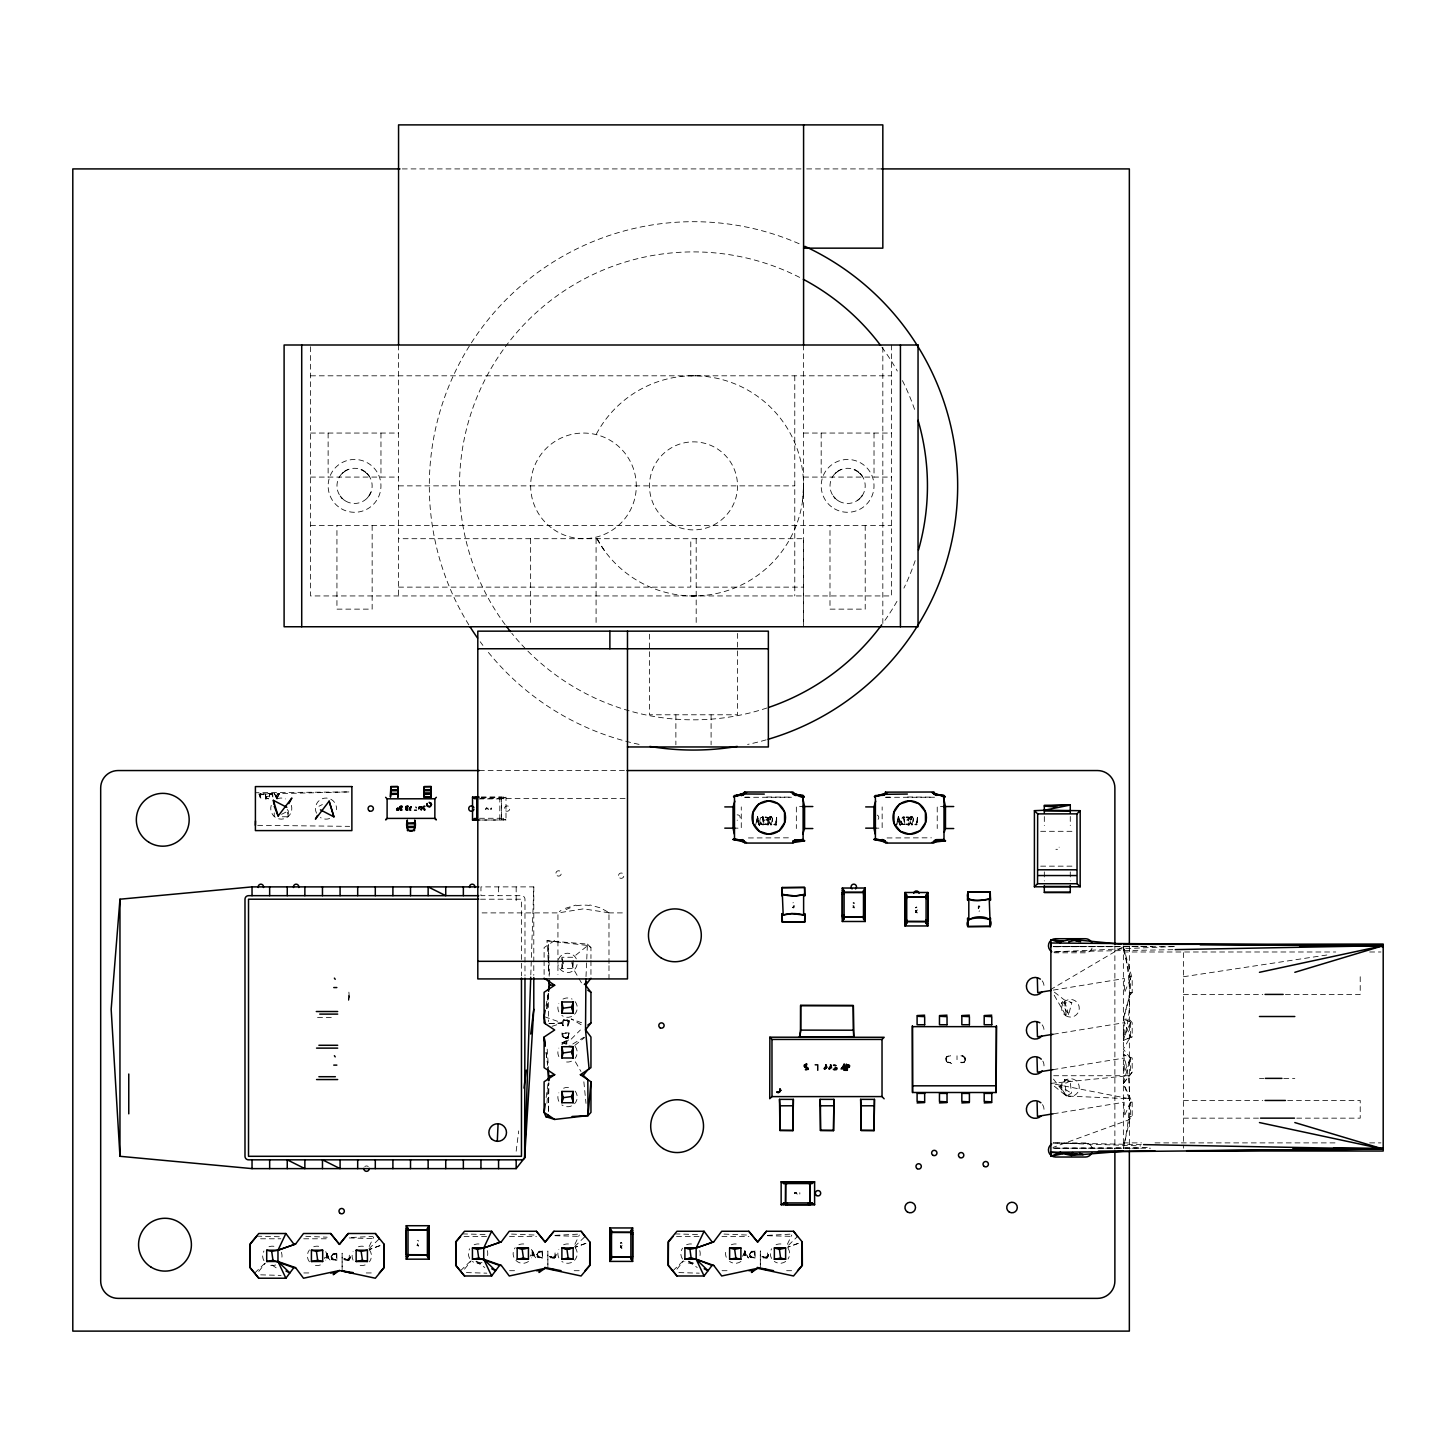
<?xml version="1.0" encoding="UTF-8"?>
<svg xmlns="http://www.w3.org/2000/svg" width="1456" height="1456" viewBox="0 0 1456 1456"><rect width="100%" height="100%" fill="white"/><g stroke="black" fill="none" stroke-linecap="round" stroke-linejoin="round"><path stroke-width="0.75" stroke-dasharray="5 3.75" d="M803.548 624.497L803.585 538.702L398.562 538.702M768.095 823.495C767.949 806.351 768.113 829.392 768.113 824.933C765.383 825.097 763.727 823.313 767.749 824.351M774.01 824.678L775.52 824.769L776.649 817.307L776.703 824.842L773.919 824.551L776.594 824.933M914.805 824.606L916.406 824.769L917.553 817.307L917.589 824.842L915.096 824.678M501.592 797.142L501.592 820.037L501.592 797.142L477.022 797.215M562.562 1023.095L562.562 1025.315C565.055 1027.59 560.305 1020.856 563.709 1019.801L569.005 1020.783L567.767 1026.207L569.005 1020.783L563.945 1020.438L569.005 1020.783L567.349 1025.661L569.005 1020.783L565.547 1019.983M793.065 906.415L794.193 905.577L793.72 906.742M978.76 907.47L978.232 908.398L979.36 907.579M326.854 1253.252L328.091 1257.311L325.58 1257.311L326.854 1253.252L326.817 1257.22L325.234 1258.039L328.437 1258.039L330.203 1260.295L326.854 1253.252L324.342 1258.53M532.605 1251.013L533.842 1255.072L531.313 1255.072L532.605 1251.013L532.568 1254.981L530.985 1255.8L534.188 1255.8L535.935 1258.057L532.605 1251.013L530.093 1256.291M745.017 1254.981L745.053 1251.013L748.402 1258.057L746.637 1255.8L743.779 1255.072L745.053 1251.013L745.017 1254.981L746.291 1255.072L745.017 1252.397M491.218 809.39L491.2 808.007M799.835 1194.029L799.817 1192.664M548.493 1110.946L548.93 1082.791M759.231 825.297L757.648 816.634L756.556 820.856M896.514 825.079L898.552 816.634L900.117 825.297M349.294 997.123L348.858 991.827L348.603 1002.092L349.313 996.159M418.145 1240.421L418.527 1241.167M621.657 1242.66L620.493 1243.388L621.057 1242.514M916.861 907.197L915.697 907.925L916.388 907.052M1068.649 1014.595L1064.154 999.817L1061.46 1003.093L1068.649 1014.595L1071.834 1002.602L1064.154 999.817L1050.886 989.407L1123.359 946.691L1130.42 978.505L1130.42 992.646L1123.359 1019.164L1129.237 1019.164L1132.186 1022.694L1132.186 1036.836L1123.359 1040.367C1132.986 1010.282 1130.384 977.122 1123.359 946.691L1152.297 946.4M1123.359 946.691L1132.186 978.505L1132.186 992.646L1130.42 992.646L1123.359 1019.164L1132.186 1022.694L1130.42 1022.694L1130.42 1036.836L1123.359 1049.175L1130.42 1058.039L1123.359 1083.373L1132.186 1102.228L1130.42 1102.228L1130.42 1116.37L1123.359 1148.202C1130.147 1117.607 1132.877 1084.811 1123.359 1054.508L1132.186 1058.039L1132.186 1072.18L1123.359 1083.373L1129.237 1098.698L1132.186 1102.228L1132.186 1116.37L1128.655 1119.919L1052.979 1147.437M562.125 1034.688L562.744 1033.523L569.078 1032.886L567.767 1038.383L565.638 1038.674L562.271 1036.545L562.016 1032.886L569.078 1032.886L567.767 1038.383L563.326 1036.963L562.016 1032.886M803.366 492.674L803.548 483.174M530.803 974.938L533.788 886.886L480.953 886.886L480.953 895.677L521.466 895.677A3.531 3.531 0 0 1 524.979 899.207L524.979 975.884M586.004 976.594L587.423 944.089L546.983 940.758L548.366 962.926M853.198 902.811L854.363 903.666M417.654 1244.17C417.381 1243.479 418.036 1243.697 417.654 1244.407M621.73 1246.154L622.058 1245.226M854.308 906.233L852.87 905.796L853.744 906.706M916.934 910.71L917.262 909.763M946.564 1061.515L946.436 1057.038L950.568 1055.8L946.855 1056.583M759.377 824.151L759.286 825.097L757.375 821.275L757.648 816.634L759.359 825.224L758.449 822.021C755.482 820.693 760.523 822.058 757.557 817.853M900.263 824.151L900.154 825.224L898.261 821.275L898.552 816.634L898.261 821.275L900.263 825.224L898.552 816.634L896.878 824.678M757.539 821.366L757.648 816.634L756.246 822.076M802.474 501.428L803.585 485.867M761.088 824.369C755.664 817.963 768.568 815.924 760.687 817.562C756.465 826.953 770.57 827.809 762.271 816.943M903.157 816.943L904.795 824.642L901.646 824.06C896.514 817.271 909.727 816.761 901.774 817.289C898.516 820.711 902.957 826.08 904.595 824.824M546.946 1103.248L548.512 1083.027L548.439 1115.278M945.854 1059.149L946.436 1057.038M260.842 798.216L260.042 794.23M546.692 1008.735L548.057 993.72M276.895 797.87L274.365 793.629L276.877 798.907L277.823 795.868L276.931 798.907L279.37 793.629L349.604 791.918L255.401 792.737M978.232 908.144L978.705 907.252M491.418 808.772L490.581 809.245L491.309 808.116M964.946 1061.042L963.999 1062.334L959.923 1062.225L963.999 1062.334L965.201 1060.277L964.109 1056.437L960.905 1055.837M416.78 1245.189L418.545 1246.118C417.399 1243.187 417.381 1247.282 417.999 1244.971L417.126 1245.28M621.439 1247.865C620.329 1245.735 622.768 1249.284 620.292 1247.428L622.058 1248.101L620.292 1247.428M417.544 1240.275L417.235 1240.403M979.615 910.855L979.051 911.329M547.056 1008.717L548.766 993.665M331.094 1256.856L333.224 1253.507L336.882 1253.252L336.882 1260.295L332.514 1259.804L331.094 1256.856L332.514 1259.804M536.845 1254.617L538.957 1251.268L542.615 1251.013L542.615 1258.057L538.265 1257.565L536.845 1254.617L538.265 1257.565M749.294 1254.617L751.423 1251.268L755.082 1251.013L755.082 1258.057L750.714 1257.565L749.294 1254.617L750.714 1257.565M268.414 798.361L265.902 798.361L265.429 793.629L265.429 798.907L268.414 798.907L265.738 797.469L265.429 793.629M516.17 1151.205L518.7 1130.93M546.146 1097.533L548.166 1082.663M564.236 1037.728L567.767 1038.383L568.35 1034.324M906.651 816.816L909.254 817.125L909.054 824.933L908.999 817.69L908.635 820.474L906.615 820.001M608.99 963.49L608.972 912.621L600.673 907.962L589.807 904.922M776.649 817.307L775.52 824.769L774.483 824.06L776.321 824.424L776.321 817.963M917.553 817.307L916.406 824.769L915.314 824.041M258.586 794.175L260.842 793.702A2.548 2.548 0 0 0 259.86 794.412L259.204 796.305L260.442 798.598M349.331 1255.163L348.985 1260.223L344.107 1258.585L348.985 1260.223L350.423 1256.728L348.985 1260.223L344.908 1260.113M555.064 1252.924L554.718 1257.984L549.858 1256.346L554.718 1257.984L556.174 1254.49L554.718 1257.984L550.659 1257.875M767.53 1252.924L767.185 1257.984L762.307 1256.346L767.185 1257.984L768.622 1254.49L767.185 1257.984L763.108 1257.875M335.08 1253.361L336.245 1253.98L336.882 1260.295L331.386 1258.985L332.805 1254.544L336.882 1253.252M540.831 1251.123L541.996 1251.741L542.615 1258.057L537.137 1256.746L538.556 1252.306L542.615 1251.013M753.28 1251.123L754.445 1251.741L755.082 1258.057L749.585 1256.746L751.005 1252.306L755.082 1251.013M915.66 907.725L916.734 907.124M765.71 820.001L767.749 820.474L768.422 817.253M546 1006.078L548.257 993.465M1123.359 1070.215L1123.359 1066.393M336.882 1260.295L331.386 1258.985L332.041 1255.454M542.615 1258.057L537.137 1256.746L537.792 1253.216M755.082 1258.057L749.585 1256.746L750.24 1253.216M795.031 1192.61C793.538 1193.52 796.377 1193.847 794.976 1192.682M1123.359 1034.106L1123.359 1029.756M568.222 1024.533L569.005 1020.783L563.709 1019.801L562.562 1025.315L563.745 1025.661M265.429 798.907L265.902 796.741L268.414 796.195L265.902 796.195M897.442 820.856L898.37 816.634L897.133 822.076M345.236 1259.458L348.985 1260.223L349.786 1256.783M550.987 1257.22L554.718 1257.984L555.537 1254.544M763.435 1257.22L767.185 1257.984L767.985 1254.544M562.671 965.201L561.889 968.531L573.173 968.531L583.201 985.894M567.767 1038.383L569.078 1032.886M755.628 825.079L757.648 816.634L756.756 821.421L758.449 822.021L759.359 825.224M259.678 796.268L261.716 794.048L263.936 794.921L259.35 795.285M562.016 1043.006L566.803 1041.331L566.803 1044.534L566.803 1041.331L569.078 1039.566L562.016 1042.915L565.547 1044.625M486.686 808.753C485.503 808.189 486.868 808.371 486.759 808.954M486.413 807.953L485.594 809.445L486.504 807.68M853.107 902.957L854.326 902.811M557.939 963.49L557.939 912.73L560.979 910.455M562.435 1021.002L561.852 1023.131L563.326 1026.207M792.938 902.866L793.374 902.647M769.678 816.925L771.298 816.725L769.915 820.31C773.373 808.935 772.99 832.814 769.478 821.876L771.189 825.133L772.444 818.836L771.298 816.725L769.678 816.925L769.678 820.31L771.553 816.852M910.564 816.925L912.202 816.725L910.801 820.31C914.277 808.935 913.877 832.814 910.364 821.876L912.075 825.133L913.349 818.836L912.202 816.725L910.564 816.925L910.564 820.31L912.439 816.852M795.922 1193.192C797.979 1191.7 794.612 1193.028 797.342 1194.102M487.305 808.535C488.888 807.479 486.468 808.062 488.725 809.445M1130.42 1022.694L1124.25 1036.836L1124.196 1022.694L1053.034 1034.288M1130.42 1102.228L1124.25 1116.37L1124.105 1102.228L1053.016 1113.84M370.188 493.966L370.916 492.365L368.222 496.969M765.346 817.326C771.462 816.379 763.071 821.53 766.238 820.256L768.186 817.872L765.292 817.089L768.349 817.125M906.142 817.198L909.09 817.872L906.305 820.583L909.09 817.872L906.233 817.326M794.685 1193.483L795.122 1192.337M369.187 1246.518L373.591 1237.218M574.92 1244.279L579.324 1234.979M742.542 1256.291L745.053 1251.013M787.387 1244.279L791.791 1234.979M274.365 793.629L276.822 798.78L279.37 793.629L262.972 793.629L264.337 794.594L259.841 794.43L260.023 797.469M1128.655 1119.919L1130.42 1116.37L1132.186 1116.37M608.972 912.803L583.456 908.853L558.321 912.894L480.043 912.894M769.951 817.671L771.298 816.725L769.86 816.925M910.837 817.671L912.202 816.725L910.746 816.925M350.204 1258.075L349.531 1259.24A3.403 3.403 0 0 1 348.221 1260.186L346.619 1260.477M555.955 1255.836L555.282 1257.001A3.403 3.403 0 0 1 553.972 1257.948L552.37 1258.239M768.404 1255.836L767.731 1257.001A3.403 3.403 0 0 1 766.42 1257.948L764.819 1258.239M568.168 1036.344L565.638 1038.037M1123.359 1083.373L1132.186 1072.18L1130.42 1072.18L1130.42 1058.039L1123.359 1054.508M1054.326 1086.194L1066.429 1096.04L1071.47 1093.183L1070.142 1080.934L1064.682 1079.606L1059.986 1086.231L1066.429 1096.04L1129.237 1098.698L1050.886 1083.373L1128.655 1075.729L1050.886 1075.729M861.279 496.969L862.334 495.513L858.694 499.554M793.702 907.962L792.719 907.652L794.375 906.888L792.628 907.561L794.375 908.471L792.628 907.561M979.815 906.196L978.05 907.088L979.815 906.433L978.05 905.505L979.815 906.433M258.768 1271.397L265.374 1263.153M464.519 1269.159L471.125 1260.914M676.967 1269.159L683.574 1260.914M367.003 498.334L369.278 495.513M908.635 824.351L905.869 824.369L909.054 824.915L908.999 823.805M964.582 1061.661L962.998 1062.698M349.422 1258.239L346.637 1259.749M555.173 1256L552.37 1257.511M767.621 1256L764.837 1257.511M1128.655 996.177L1132.186 992.646M571.207 1039.129L580.38 1029.993M254.818 1272.944L265.21 1262.934M368.914 1248.793L379.306 1238.783M460.551 1270.706L470.961 1260.696M574.647 1246.554L585.057 1236.544M673.018 1270.706L683.41 1260.696M788.588 1245.135L797.506 1236.544M898.461 817.853C901.919 822.221 895.677 820.82 899.335 822.021L899.753 823.914M771.844 824.223L770.351 824.296L769.478 821.876M912.73 824.223L911.238 824.296L910.364 821.876M765.383 823.896L768.167 824.915L768.113 823.805M906.396 823.95L908.999 824.041M343.452 472.199L342.087 473.418L346.455 470.233M836.508 472.199L835.143 473.418L839.511 470.233M568.568 1037.254L565.638 1038.674M857.238 500.609L860.059 498.334M563.072 963.526L561.889 957.265L563.072 962.907L561.889 968.531L561.889 957.265L573.173 957.265L587.824 945.49L590.954 947.583L590.954 958.521M574.792 1045.408L584.566 1037.564M770.461 817.489L771.935 817.653M911.347 817.489L912.821 817.653M278.86 793.629L275.948 795.868L276.822 798.78M478.696 798.907L503.339 798.907L505.996 797.142L505.996 820.037L476.931 820.037L501.501 819.965M554.681 940.54L544.107 947.583L544.107 958.521M279.37 793.629L275.948 795.868L274.875 793.629L275.675 795.322M620.875 1242.569L622.076 1243.26M621.512 1246.336L620.638 1246.19M572.827 1043.988L584.074 1037.2M562.016 1042.915L569.078 1039.566M1070.142 1080.934L1059.986 1086.231L1071.47 1093.183M344.908 471.143L348.057 469.505M837.964 471.143L841.113 469.505M281.536 814.341L288.324 810.937M318.955 806.242L322.358 804.549M1123.359 1040.367L1132.186 1036.836M332.805 1254.544L336.245 1253.98M538.556 1252.306L541.996 1251.741M751.005 1252.306L754.445 1251.741M566.803 1041.331L566.093 1044.189L563.399 1042.951M917.207 817.963L917.207 824.424L915.369 824.06M565.365 908.326L575.903 905.122M379.961 1245.608L369.515 1249.448L379.889 1245.681M585.712 1243.369L575.266 1247.228L589.789 1241.932M798.161 1243.369L787.714 1247.228L798.088 1243.442M853.161 907.634C853.762 906.615 856.037 908.744 852.87 907.507M916.77 911.729L915.496 911.984L916.77 912.457M620.584 1247.555L621.494 1247.21M771.662 824.842L770.624 824.933M912.548 824.842L911.529 824.933M552.042 1026.298L561.852 1023.131L547.401 1023.695L561.852 1022.822L544.107 1016.579M499.827 798.907L505.996 797.142L481.354 797.142M979.469 906.342L978.741 906.014M761.488 817.435L763.199 817.635L763.89 824.642L760.523 823.459M902.374 817.435L904.085 817.635L904.795 824.642M259.841 794.43L261.716 794.048M915.769 912.111L917.262 912.894L915.496 911.984M764 817.162L762.544 816.998L763.89 824.642L760.76 824.06L760.578 820.183M904.886 817.162L903.43 816.998M1053.27 990.098L1124.36 978.505L1124.505 992.646L1130.42 978.505L1132.186 978.505L1129.237 974.974M1052.997 1069.65L1124.196 1058.039L1124.323 1072.18L1130.42 1058.039L1132.186 1058.039M908.107 824.769L909.054 824.915L907.143 824.624M948.238 1055.909L945.909 1057.93L946.182 1061.005L951.751 1063.644M1183.455 976.739L1328.236 954.79M904.813 824.351L904.431 817.708M916.734 910.874L915.496 910.255L916.352 911.183M325.58 1257.311L328.091 1257.311M531.313 1255.072L533.842 1255.072M351.46 1237.491L373.009 1236.362M555.045 1235.361L578.76 1234.124M767.494 1235.361L791.209 1234.124M1061.46 1003.093L1071.834 1002.602M1078.75 946.4L1053.016 946.673L1059.932 946.4M1174.464 946.491L1053.125 951.878L1172.954 949.676M904.085 824.333L901.646 824.06L901.464 820.183M690.781 375.812L696.186 375.812M696.186 595.941L690.781 595.941M744.799 797.233L749.185 797.178M885.685 797.233L890.071 797.178M1139.047 1148.42L1053.143 1148.202L1149.749 1147.546M1173.063 946.691L1053.143 946.691L1113.804 946.4M748.402 837.946L790.462 837.819M887.068 837.946L931.367 837.819M1053.143 946.673L1145.836 946.4M744.908 797.306L791.463 797.233M885.794 797.306L934.57 797.233M402.256 168.914L804.422 168.914M806.697 168.914L881.681 168.914M310.528 375.812L891.618 375.812M310.528 433.051L398.562 433.051M803.585 433.051L891.618 433.051M310.528 477.077L398.562 477.077M803.585 477.077L891.618 477.077M398.562 485.867L794.776 485.867M310.528 525.489L891.618 525.489M398.562 587.132L690.781 587.132L690.781 538.702M696.186 587.132L803.585 587.132M479.388 770.552L624.824 770.552M265.902 794.175L268.414 793.629M269.833 794.175L271.944 794.303L272.982 797.251L269.36 793.629L269.833 798.361L269.36 793.629M480.08 798.434L627.481 798.434M804.586 806.533L796.341 806.533L796.341 828.537M945.472 806.533L937.227 806.533L937.227 828.537M487.687 809.026L487.778 809.117M282.282 816.761L288.324 816.761L288.324 810.919L286.868 809.063L288.324 816.761M479.515 818.272L503.339 818.272L505.996 820.037L499.827 818.272M733.023 828.155L741.268 828.155L741.268 806.915M873.909 828.155L882.154 828.155L882.154 806.915M1040.676 831.303L1073.909 831.303M1055.891 849.321L1057.475 849.321M1040.676 866.156L1073.909 866.156M480.516 899.207L521.466 899.207L521.466 975.884M608.608 912.894L623.295 912.894M1123.359 951.987L1335.753 951.987M1369.641 951.987L1380.943 951.987M1183.455 994.412L1262.771 994.412M1285.43 994.412L1360.213 994.412L1360.213 976.739M317.535 1017.453L332.987 1017.453M948.657 1062.643L950.568 1062.68L947.055 1062.006M1259.458 1078.368L1263.881 1078.368M1283.773 1078.368L1294.821 1078.368M1183.455 1100.463L1262.771 1100.463M1287.705 1100.463L1360.213 1100.463L1360.213 1118.153L1296.768 1118.153M1183.455 1118.153L1260.514 1118.153M1123.359 1142.887L1141.431 1142.887M1154.99 1142.887L1335.753 1142.887M1369.641 1142.887L1380.943 1142.887M1053.143 1148.202L1150.477 1148.202M796.305 1193.665L796.396 1193.774M464.082 1236.544L486.595 1236.544M509.491 1236.544L536.481 1236.544M676.53 1236.544L699.044 1236.544M721.939 1236.544L748.93 1236.544M260.588 1238.783L280.844 1238.783M303.74 1238.783L326.872 1238.783M743.779 1255.072L746.291 1255.072M509.564 1270.706L515.988 1270.706M574.174 1270.706L580.707 1270.706M722.03 1270.706L728.455 1270.706M786.622 1270.706L793.156 1270.706M303.831 1272.944L312.385 1272.944M366.257 1272.944L374.956 1272.944M907.652 796.996L932.259 797.142M766.748 796.996L789.134 797.142M257.657 825.334L349.64 826.353M1141.304 1144.562L1053.143 1142.942L1140.758 1145.89M767.476 1235.707L793.211 1236.417M674.983 1233.905L699.936 1234.597M555.027 1235.707L580.762 1236.417M462.535 1233.905L485.212 1234.524M349.276 1237.946L375.011 1238.656M256.802 1236.144L279.461 1236.763M678.86 1272.599L699.262 1273.163M466.411 1272.599L486.814 1273.163M260.66 1274.837L281.063 1275.401M723.996 1234.087L747.51 1235.052M511.547 1234.087L535.062 1235.052M305.796 1236.308L327.181 1237.2M271.944 794.303L270.998 793.629L272.618 793.993L272.982 797.251M917.207 824.424L915.496 824.169M776.321 824.424L774.719 824.223M776.503 824.915L774.21 824.678M948.402 1062.589L949.33 1062.68M960.996 1062.643L962.179 1062.789M546.983 940.758L587.824 945.49M901.646 824.06L903.685 824.333M760.76 824.06L761.852 824.205L760.596 821.894M906.196 824.496L909.054 824.915M765.292 824.496L768.113 824.041M749.585 1256.746L753.644 1257.329M537.137 1256.746L541.177 1257.329M331.386 1258.985L335.444 1259.567M766.256 824.624L768.167 824.915M961.979 1055.691L964.109 1056.437M762.544 816.998L763.199 824.333M907.033 817.417L909.09 817.872M766.147 817.417L768.186 817.872M270.998 793.629L272.618 793.993M761.761 1256.765L767.185 1257.984M549.312 1256.765L554.718 1257.984M343.561 1259.003L348.985 1260.223M902.738 824.205L901.482 821.894M899.28 821.584L897.988 821.093M757.411 821.293L758.394 821.584M853.434 906.415L853.234 906.269M962.835 1055.8L965.273 1059.331M581.581 1022.749L571.207 1018.945L583.001 1025.788M621.148 1246.627L620.292 1245.717L620.911 1246.391M855.691 470.233L854.09 469.505L858.694 472.199M362.635 470.233L361.033 469.505L365.638 472.199M688.761 1261.169L694.548 1264.026M476.294 1261.169L482.1 1264.026M534.188 1255.8L532.568 1254.981L532.568 1252.397M328.437 1258.039L326.817 1257.22L326.817 1254.617M265.738 797.469L268.414 798.907M566.839 1019.564L568.022 1020.237A3.403 3.403 0 0 1 568.968 1021.548L569.241 1023.149M915.933 910.819L915.842 910.746M751.624 1257.165L749.931 1254.617M539.175 1257.165L537.482 1254.617M333.424 1259.385L331.731 1256.856M688.433 1261.606L697.242 1267.484M475.966 1261.606L484.793 1267.484M271.999 1265.027L279.042 1269.723M857.238 471.143L861.279 474.783M364.182 471.143L368.222 474.783M763.89 824.642L763.545 817.708M567.003 1020.347L568.532 1023.131M587.423 944.089L590.954 947.583M833.924 496.969L835.143 498.334L832.868 495.513M340.868 496.969L342.087 498.334L339.812 495.513M901.974 824.369L901.41 823.459M860.059 473.418L862.334 476.239M367.003 473.418L369.278 476.239M1053.471 1079.114L1066.429 1096.04L1064.682 1079.606M604.331 550.459L596.086 537.173A110.092 110.092 0 0 0 763.162 571.116A110.092 110.092 0 0 0 763.162 400.637A110.092 110.092 0 0 0 596.086 434.58M575.393 1061.843L580.962 1071.489M1054.217 995.212L1066.429 1016.488L1064.154 999.817M964.636 1057.02L965.237 1058.639M563.326 1036.963L562.744 1033.523M1123.359 1019.164L1130.42 1036.836M416.198 807.88L415.834 806.77L416.289 808.135M945.927 1060.077L946.182 1060.914A2.894 2.894 0 0 0 947.656 1062.352M1123.359 1032.613L1123.359 1035.853L1123.359 1031.066M571.99 962.907L573.173 968.531L573.173 957.265M571.99 962.27L573.173 968.531M546.127 1052.67L547.565 1063.845M546.018 1052.306L547.656 1065.392M583.856 1081.808L586.004 1103.393M547.183 1049.157L548.421 1067.248M548.512 965.128L549.203 976.212M548.876 958.157L548.439 944.689L548.439 974.683M548.948 960.396L549.458 976.102M965.164 1057.839L965.201 1060.277M760.323 1268.667L760.323 1251.013L760.323 1264.427M547.875 1268.667L547.856 1251.013L547.875 1264.427M342.124 1270.906L342.124 1253.252L342.124 1268.777M1183.455 952.643L1183.455 1148.202M1129.346 946.746L1129.346 1149.166M1123.359 946.018L1123.359 1148.675M1114.877 946.982L1114.877 1149.203M1070.269 816.452L1070.269 825.552M1070.269 871.907L1070.269 880.898M1044.316 816.561L1044.316 825.552M1044.316 871.907L1044.316 880.989M957.011 1055.8L957.011 1059.677M908.635 817.69L908.635 820.474M891.618 344.999L891.618 595.941L310.528 595.941L310.528 344.999M882.827 347.274L882.827 626.753M874.019 433.051L874.019 477.077M865.21 525.489L865.21 609.136L829.993 609.136L829.993 525.489M821.184 433.051L821.184 477.077M803.585 344.999L803.585 626.753M794.776 375.812L794.776 595.941M767.749 817.69L767.749 820.474M737.519 633.415L737.519 714.787L649.467 714.787L649.467 633.415M711.092 714.787L711.092 744.817M696.186 538.702L696.186 624.915M675.875 714.787L675.875 744.817M608.99 965.692L608.99 978.923M596.086 538.702L596.086 624.915M590.954 960.705L590.954 976.03M557.939 965.692L557.939 974.519M548.439 993.702L548.439 1021.548M544.107 960.705L544.107 976.03M533.788 886.886L533.788 975.283M530.639 538.702L530.639 624.915M516.17 886.886L516.17 904.303M503.339 797.142L503.339 798.907M503.339 818.272L503.339 820.037M499.827 797.142L499.827 820.037M498.571 886.886L498.571 895.677M398.562 344.999L398.562 595.941M380.962 433.051L380.962 477.077M372.154 525.489L372.154 609.136L336.937 609.136L336.937 525.489M328.128 433.051L328.128 477.077M274.238 812.867L274.238 816.761M265.902 796.741L265.902 798.361M566.056 909.563A27.446 3.349 -17.8 0 1 570.188 907.816M576.339 905.741A22.24 10.592 -0.7 0 1 589.498 905.45M281.317 1252.233A9.682 9.682 0 0 1 281.317 1259.495M275.639 1264.955A9.682 9.682 0 0 1 269.014 1264.955M263.936 1260.696A9.682 9.682 0 0 1 263.936 1251.013M269.014 1246.755A9.682 9.682 0 0 1 275.639 1246.755M325.762 1251.614A9.682 9.682 0 0 1 325.762 1260.113M320.375 1264.955A9.682 9.682 0 0 1 313.75 1264.955M309.436 1261.824A9.682 9.682 0 0 1 309.436 1249.903M313.75 1246.755A9.682 9.682 0 0 1 320.375 1246.755M369.424 1249.903A9.682 9.682 0 0 1 369.424 1261.824M365.092 1264.955A9.682 9.682 0 0 1 358.467 1264.955M353.08 1260.113A9.682 9.682 0 0 1 353.08 1251.614M358.467 1246.755A9.682 9.682 0 0 1 365.092 1246.755M487.287 1250.631A9.682 9.682 0 0 1 486.777 1257.875M482.009 1262.479A9.682 9.682 0 0 1 472.381 1261.46M469.687 1258.475A9.682 9.682 0 0 1 469.687 1248.775M474.146 1244.771A9.682 9.682 0 0 1 482.009 1244.771M531.513 1249.375A9.682 9.682 0 0 1 531.513 1257.875M528.492 1261.46A9.682 9.682 0 0 1 515.169 1247.665M518.864 1244.771A9.682 9.682 0 0 1 526.744 1244.771M575.156 1247.665A9.682 9.682 0 0 1 561.834 1261.46M558.831 1257.875A9.682 9.682 0 0 1 558.831 1249.375M563.599 1244.771A9.682 9.682 0 0 1 571.48 1244.771M699.735 1250.631A9.682 9.682 0 0 1 699.244 1257.875M693.202 1262.934A9.682 9.682 0 0 1 684.848 1261.46M682.5 1259.04A9.682 9.682 0 0 1 682.5 1248.211M686.595 1244.771A9.682 9.682 0 0 1 694.476 1244.771M744.471 1250.631A9.682 9.682 0 0 1 744.471 1256.619M740.958 1261.46A9.682 9.682 0 0 1 729.565 1261.46M726.271 1257.256A9.682 9.682 0 0 1 726.271 1249.994M731.312 1244.771A9.682 9.682 0 0 1 739.193 1244.771M788.024 1248.211A9.682 9.682 0 0 1 788.024 1259.04M785.676 1261.46A9.682 9.682 0 0 1 774.301 1261.46M771.607 1258.475A9.682 9.682 0 0 1 771.607 1248.775M776.048 1244.771A9.682 9.682 0 0 1 783.929 1244.771M364.801 1166.584A2.694 2.694 0 0 1 368.259 1166.584M1092.237 1148.293A7.043 7.043 0 0 0 1085.412 1142.942L1055.491 1142.942A7.043 7.043 0 0 0 1054.017 1143.106M1042.496 1104.594A8.809 8.809 0 0 1 1043.588 1112.238M575.156 1091.126A9.682 9.682 0 0 1 561.834 1104.922M558.831 1101.318A9.682 9.682 0 0 1 558.831 1092.837M563.599 1088.233A9.682 9.682 0 0 1 571.48 1088.233M1042.824 1061.096A8.809 8.809 0 0 1 1043.588 1068.231M575.156 1046.391A9.682 9.682 0 0 1 575.156 1058.312M571.48 1061.206A9.682 9.682 0 0 1 563.599 1061.206M558.831 1056.601A9.682 9.682 0 0 1 558.831 1048.102M561.834 1044.516A9.682 9.682 0 0 1 569.551 1042.878M1042.15 1024.842A8.809 8.809 0 0 1 1043.879 1031.794M575.156 1001.655A9.682 9.682 0 0 1 561.834 1015.469M558.831 1011.865A9.682 9.682 0 0 1 558.831 1003.384M562.981 999.071A9.682 9.682 0 0 1 572.081 999.071M1042.15 980.816A8.809 8.809 0 0 1 1043.752 988.387M577.067 964.582A9.682 9.682 0 0 1 557.994 964.582M558.558 959.267A9.682 9.682 0 0 1 576.521 959.267M1054.017 952.661A7.043 7.043 0 0 0 1055.491 952.806L1085.412 952.806A7.043 7.043 0 0 0 1092.419 946.509M737.118 814.869A2.694 2.694 0 0 1 740.176 817.544A2.694 2.694 0 0 1 737.118 820.201M877.24 815.087A2.694 2.694 0 0 1 877.24 819.983M316.516 813.212A10.556 10.556 0 0 1 324.178 798.197A10.556 10.556 0 0 1 336.5 809.7M329.62 818.509A10.556 10.556 0 0 1 320.411 817.544M291.309 805.332A10.556 10.556 0 0 1 281.281 819.146A10.556 10.556 0 0 1 271.235 805.332M276.986 798.944A10.556 10.556 0 0 1 285.576 798.944M766.129 739.866A264.173 264.173 0 0 1 747.62 744.435M639.075 744.38A264.173 264.173 0 0 1 488.288 652.252M482.901 645.39A264.173 264.173 0 0 1 480.207 641.75M468.832 624.861A264.173 264.173 0 0 1 800.855 244.499M915.169 560.669A233.943 233.943 0 0 1 903.921 588.115M896.969 601.328A233.943 233.943 0 0 1 882.991 623.059M767.039 707.962A233.943 233.943 0 0 1 511.839 633.324M505.105 624.606A233.943 233.943 0 0 1 801.437 278.314M881.863 347.147A233.943 233.943 0 0 1 897.315 371.043M902.429 380.617A233.943 233.943 0 0 1 915.569 412.321M1059.131 847.155L1059.131 847.246M794.375 905.814L794.375 905.814M838.802 501.119A17.618 17.618 0 0 0 865.21 485.867A17.618 17.618 0 0 0 838.802 470.634A17.618 17.618 0 0 0 838.802 501.119M345.745 501.119A17.618 17.618 0 0 0 372.154 485.867A17.618 17.618 0 0 0 345.745 470.634A17.618 17.618 0 0 0 345.745 501.119M553.699 529.511A52.835 52.835 0 0 0 636.145 489.835A52.835 52.835 0 0 0 560.56 438.274A52.835 52.835 0 0 0 553.699 529.511M341.341 508.745A26.408 26.408 0 0 0 380.962 485.867A26.408 26.408 0 0 0 341.341 463.008A26.408 26.408 0 0 0 341.341 508.745M834.397 508.745A26.408 26.408 0 0 0 874.019 485.867A26.408 26.408 0 0 0 834.397 463.008A26.408 26.408 0 0 0 834.397 508.745M671.471 523.996A44.026 44.026 0 0 0 737.519 485.867A44.026 44.026 0 0 0 671.471 447.756A44.026 44.026 0 0 0 671.471 523.996M1065.774 1094.985A8.809 8.809 0 0 0 1079.26 1087.814A8.809 8.809 0 0 0 1066.302 1079.733A8.809 8.809 0 0 0 1065.774 1094.985M1065.774 1015.724A8.809 8.809 0 0 0 1079.26 1008.553A8.809 8.809 0 0 0 1066.302 1000.472A8.809 8.809 0 0 0 1065.774 1015.724M619.783 877.95A2.694 2.694 0 0 0 623.896 875.766A2.694 2.694 0 0 0 619.947 873.309A2.694 2.694 0 0 0 619.783 877.95M557.157 875.729A2.694 2.694 0 0 0 561.27 873.545A2.694 2.694 0 0 0 557.32 871.07A2.694 2.694 0 0 0 557.157 875.729M505.723 810.865A2.694 2.694 0 0 0 509.837 808.681A2.694 2.694 0 0 0 505.887 806.224A2.694 2.694 0 0 0 505.723 810.865"/><path stroke-width="1.5" d="M424.242 789.698L424.242 786.586L431.194 786.586L431.176 797.051L423.987 797.033L424.242 789.698L431.194 789.662L431.194 786.586L424.242 786.713L423.987 797.033L431.213 797.033L431.213 790.735L424.224 790.735M434.907 818.418L436.363 819.874L434.853 818.381L434.871 798.78L436.363 797.306M793.356 1099.371L792.974 1130.602L779.906 1130.42L779.524 1099.353L793.356 1099.371L792.974 1130.602M800.6 1030.12L800.636 1005.404L853.271 1005.55L853.762 1036.672L799.471 1037.145L800.6 1030.12L853.398 1030.211L853.762 1036.672M833.906 1099.371L833.524 1130.602L820.474 1130.42L820.074 1099.353L833.906 1099.371L833.524 1130.602M874.455 1099.371L874.073 1130.602L861.097 1130.438L860.642 1099.353L874.455 1099.371L874.073 1130.602M882.027 1096.586L882.027 1039.438L884.174 1037.291L769.86 1037.2L769.733 1098.698L772.008 1096.623L882.027 1096.586L884.138 1098.807M1034.397 886.795L1034.415 810.664L1044.316 810.246L1080.188 810.683L1080.17 886.777L1034.397 886.795L1037.564 883.737L1077.076 883.737L1080.17 886.777M390.79 789.771L390.79 786.586L397.725 786.586L397.925 797.142L397.725 786.586L390.79 786.695L390.463 797.142L390.79 789.771L397.743 789.698M414.45 830.593L414.778 820.037C418.691 834.925 403.221 834.852 407.316 820.037L407.516 830.593M424.824 810.046L422.859 807.716L423.514 806.387L424.97 806.296L422.822 807.297L424.824 809.227L424.315 810.228M990.462 899.826L990.244 891.855L967.767 891.855L967.585 899.826M1037.564 883.737L1037.655 813.886L1034.415 810.664M785.548 1204.694L785.639 1181.872L810.209 1181.799L810.209 1204.694L785.548 1204.694L785.639 1181.872M800.636 1005.404L800.618 1031.904L799.471 1037.145M810.209 1204.694L810.209 1181.799M912.53 1092.491L912.421 1025.934L912.53 1092.491L996.159 1092.51L996.432 1025.898L996.159 1092.51M967.767 891.855L967.585 900.409M990.462 918.026L990.298 919.61L989.243 919.373A39.385 39.385 0 0 0 968.804 919.373L968.804 899.062A39.385 39.385 0 0 0 989.243 899.062L990.244 926.598L990.462 918.609M990.189 926.507C996.596 912.912 961.979 914.241 967.785 926.562L990.244 926.598M295.568 1267.666L277.969 1261.497L266.703 1261.497L266.703 1250.231L271.708 1251.396L277.969 1250.231L295.568 1244.061L303.503 1233.505L330.621 1233.505L339.43 1244.443L348.221 1233.505L375.339 1233.505L384.038 1244.17L384.147 1267.666L375.339 1278.222L339.43 1270.524L303.503 1278.222L295.568 1267.666L293.821 1267.666L285.886 1278.222L258.768 1278.222L249.977 1267.666L250.286 1244.152L256.802 1236.144M501.319 1265.428L483.72 1259.258L472.436 1259.258L472.436 1247.992L477.459 1249.157L483.72 1247.992L501.319 1241.822L509.254 1231.266L536.372 1231.266L545.163 1242.059L553.972 1231.266L581.09 1231.266L589.789 1241.932L589.898 1265.428L581.09 1275.984L545.163 1268.285L509.254 1275.984L501.319 1265.428L499.554 1265.428L491.637 1275.984L464.519 1275.984L455.71 1265.428L456.037 1241.913L460.551 1236.544M713.768 1265.428L696.168 1259.258L684.902 1259.258L684.902 1247.992L689.907 1249.157L696.168 1247.992L713.768 1241.822L721.703 1231.266L748.821 1231.266L757.63 1242.059L766.42 1231.266L793.538 1231.266L802.238 1241.932L802.347 1265.428L793.538 1275.984L757.63 1268.285L721.703 1275.984L713.768 1265.428L712.02 1265.428L704.085 1275.984L676.967 1275.984L668.177 1265.428L668.486 1241.913L673.018 1236.544M548.967 1080.625L548.439 1070.56M401.255 806.715L400.4 808.007L401.474 808.335M407.152 806.715L406.297 808.007L407.371 808.335M746.546 792.701L735.098 795.886L744.38 793.975L744.598 792.009L793.01 792.009L793.174 794.303M804.859 895.367L804.64 887.414L782.236 887.468L781.963 895.95M885.485 792.137L933.915 792.009L934.079 794.303M255.401 825.315L255.51 820.911M744.598 792.137L742.651 795.14M968.131 892.073C963.708 904.922 983.364 899.79 990.244 898.789L990.244 891.855M478.751 886.886L252.034 886.886L119.956 899.207L111.166 1009.281L119.956 1156.301L252.034 1168.622L516.17 1168.622L524.633 1157.829L530.73 977.194M421.33 807.261L421.13 809.918L421.676 808.99C422.549 806.078 417.781 806.205 418.727 808.99L419.401 806.879L421.093 807.024M497.297 1141.322L498.079 1123.795M585.913 978.76L585.53 1029.811L589.079 1068.922M835.817 1065.41L833.487 1065.21L835.817 1065.719M421.694 808.48L421.385 809.627M478.751 895.677L248.521 895.677A3.531 3.531 0 0 0 244.99 899.207L244.99 1156.301A3.531 3.531 0 0 0 248.521 1159.831L521.466 1159.831A3.513 3.513 0 0 0 524.633 1157.829L533.788 1009.281L533.788 977.558M590.954 978.214L585.64 985.257L590.954 992.3L590.954 1022.949L585.53 1029.811L590.954 1037.036L590.954 1067.667L580.38 1074.71L590.954 1081.753L588.042 1115.587L572.062 1116.479M793.047 842.624L804.586 840.822L803.111 839.548L793.393 840.713L793.01 843.06L744.598 843.06L744.253 840.731M849.467 1066.411L848.284 1064.827C852.342 1065.847 845.135 1068.777 849.03 1067.048M805.041 1065.646L806.751 1064.773L805.15 1066.174L807.607 1067.758L807.807 1069.468L807.607 1067.758M824.078 1068.577L826.389 1066.465L825.716 1064.773M828.828 1068.577L831.139 1066.465L830.466 1064.773M523.996 1088.123L526.235 1070.105M530.712 1034.069L533.788 1009.281M545.272 1103.903L544.107 1112.402L545.927 1116.734L554.681 1119.446L588.042 1115.587L590.954 1112.402L590.954 1081.753M548.457 1080.534L547.929 1067.557M939.684 839.948L932.077 842.369L945.472 840.822L943.998 839.548L943.998 795.522L934.242 794.339L943.998 795.522L945.162 796.76L933.915 793.757L933.933 792.483L936.244 795.304M826.207 1064.991L825.297 1067.539M830.957 1064.991L830.047 1067.539M397.16 808.48L398.125 808.444L396.778 808.735M885.139 840.731L885.485 843.06L933.915 843.06L934.661 840.913M545.236 1010.282L544.107 1016.579L545.345 1023.768M548.621 991.372L549.476 980.634M849.521 1065.883L848.684 1067.248M793.083 842.369L793.229 841.095L798.798 839.948M907.397 794.048L885.321 794.303L874.455 796.614L887.432 792.701M573.173 1046.718L571.99 1052.36L573.173 1057.984L561.889 1057.984L561.889 1046.718L573.173 1046.718L573.173 1057.984L571.99 1051.723L573.173 1046.718L569.078 1046.263M562.289 1100.845L563.072 1097.078M781.963 895.367L782.236 887.468L782.127 894.366L795.067 895.95L804.622 894.33L804.567 887.468L782.509 887.778M804.859 914.168L804.658 922.121L804.859 913.585M824.569 1068.977L826.771 1067.193L824.569 1068.977L825.934 1067.921M829.319 1068.977L831.503 1067.193L829.319 1068.977L830.666 1067.921M548.439 1078.878L549.021 1076.293L554.681 1074.71L544.107 1067.667L544.107 1037.036L554.681 1029.993L544.107 1022.949L544.107 992.3L554.681 985.257L544.107 978.214M561.889 1013.267L563.072 1008.244L561.889 1001.983L573.173 1001.983L573.173 1013.267L561.889 1013.267L561.889 1001.983M571.99 1007.006L573.173 1001.983L571.99 1007.625L573.173 1013.267L571.99 1007.006L563.072 1008.244M561.889 1057.984L563.072 1052.979L561.889 1046.718M561.889 1102.72L563.072 1097.715L561.889 1091.454L573.173 1091.454L573.173 1102.72L561.889 1102.72L561.889 1091.454M571.99 1096.459L573.173 1091.454L571.99 1097.078L573.173 1102.72L571.99 1096.459L563.072 1097.715M793.393 841.495L793.884 840.749M934.042 842.114L936.335 839.639L943.998 839.548L933.915 841.313L945.472 840.822M610.938 1257.292L609.755 1261.406L632.65 1261.406L632.65 1227.954L609.755 1227.954L609.755 1261.406L611.52 1258.767L611.52 1230.593L609.755 1227.954L610.938 1232.067M843.515 917.371L842.332 921.484L865.228 921.484L865.228 888.033L842.332 888.033L842.332 921.484L844.098 918.845L844.098 890.672L842.332 888.033L843.515 892.128M864.063 892.128L865.228 888.033L863.481 890.672L863.481 918.845L865.228 921.484L864.063 917.371M906.142 921.848L904.959 925.961L927.854 925.961L927.854 892.492L904.959 892.492L904.959 925.961L906.724 923.322L906.724 895.131L904.959 892.492L906.142 896.605M926.671 896.605L927.854 892.492L926.089 895.131L926.089 923.322L927.854 925.961L926.671 921.848M548.439 989.425L549.749 985.075L548.439 981.107M734.279 834.051L733.023 828.155L733.023 806.915L734.825 801.164M875.165 834.051L873.909 828.155L873.909 806.915L875.711 801.164M885.321 794.303L885.485 792.009M802.766 834.088L804.586 828.537L804.586 806.533L802.966 799.071M944.252 832.25L945.472 828.537L945.472 806.533L943.452 797.215L945.162 796.76L932.149 792.592L933.915 793.757M524.633 1157.829L524.979 978.141M836.8 1068.085L836.436 1069.705L836.672 1067.812M826.517 1066.156L824.606 1068.067M831.249 1066.156L829.338 1068.067M258.768 1278.222L250.159 1267.557L249.977 1244.061L258.768 1233.505L285.886 1233.505L277.969 1250.231L277.969 1261.497L285.886 1278.222M464.519 1275.984L455.91 1265.319L455.71 1241.822L464.519 1231.266L491.637 1231.266L483.72 1247.992L483.72 1259.258L491.637 1275.984M676.967 1275.984L668.359 1265.319L668.177 1241.822L676.967 1231.266L704.085 1231.266L696.168 1247.992L696.168 1259.258L704.085 1275.984M1072.744 1152.479L1071.161 1155.445L1058.912 1152.697M288.834 803.603L291.855 798.034L278.151 816.033L274.238 806.242M317.444 815.433L315.442 819.146L329.129 801.146L333.915 816.852L320.447 809.864M884.993 793.775L884.12 794.776M399.672 807.316L400.837 806.242L402.256 807.061L401.765 806.278M405.587 807.316C405.896 805.041 409.755 807.443 407.68 806.278M782.418 921.739L804.567 922.048L782.418 921.739L781.963 913.585M934.279 840.713L935.498 839.839M843.861 1068.213L841.968 1068.176L843.861 1065.264L841.968 1068.176L843.861 1068.213L843.825 1064.136M409.809 810.082C412.649 805.696 408.08 809.045 410.738 810.209M406.242 1259.167L408.008 1256.528L408.008 1228.354L406.242 1225.715L429.138 1225.715L429.138 1259.167L406.242 1259.167L406.242 1225.715M429.138 1259.167L427.391 1256.528L427.391 1228.354L429.138 1225.715M632.65 1261.406L630.885 1258.767L630.885 1230.593L632.65 1227.954M431.504 804.349L429.902 806.697L426.917 805.696L427.209 803.457A2.202 2.202 0 0 0 427.846 806.369A2.202 2.202 0 0 0 430.794 805.969A2.202 2.202 0 0 0 430.667 803.002L429.101 802.347L431.504 804.349L430.667 803.002M400.964 806.751L400.728 808.207M406.861 806.751L406.643 808.207M885.121 794.357L883.665 795.085M841.877 1068.213L842.933 1066.775M348.221 1233.505L339.43 1244.298L330.621 1233.505M553.972 1231.266L545.163 1242.059L536.372 1231.266M766.42 1231.266L757.63 1242.059L748.821 1231.266M429.083 1230.211L406.242 1230.12L406.315 1254.69L429.138 1254.763L429.083 1230.211L406.242 1230.12M865.173 892.51L865.228 917.08L842.332 917.08L842.332 892.419L865.228 892.419L842.332 892.419M609.827 1256.928L632.65 1257.001L632.65 1232.358L609.755 1232.358L609.827 1256.928L632.65 1257.001M927.781 896.987L904.959 896.896L904.959 921.557L927.854 921.557L927.781 896.987L904.959 896.896M406.242 1254.763L429.138 1254.763M584.347 984.493L586.659 981.708M580.38 1074.71L583.201 1075.347L587.824 1069.76M744.598 792.009L744.598 793.757L733.569 796.614L744.234 794.357L734.497 795.522L734.497 839.548L744.234 840.713L733.023 839.439L746.455 842.478M379.306 1272.944L383.947 1267.557L384.038 1244.17M585.057 1270.706L589.698 1265.319L589.789 1241.932M797.506 1270.706L802.147 1265.319L802.238 1241.932M744.38 793.975L764.309 794.084M793.229 841.095L804.586 840.822M885.266 793.975L874.455 796.614M1037.655 813.886L1076.93 813.868L1080.188 810.683M743.179 794.83L741.068 795.522L742.232 795.322M339.43 1270.524L333.26 1274.71L334.589 1272.944L330.639 1272.944M545.163 1268.285L539.011 1272.471L540.322 1270.706L536.39 1270.706M757.63 1268.285L751.46 1272.471L752.788 1270.706L748.839 1270.706M587.824 1025.042L590.954 1022.949M554.681 1074.71L544.107 1081.753L544.107 1112.402L554.681 1119.446M785.257 1182.964L781.144 1181.799L783.783 1183.564L811.957 1183.564L814.614 1181.799L814.614 1204.694L781.144 1204.694L781.144 1181.799L814.614 1181.799L810.501 1182.964M810.501 1203.511L814.614 1204.694L811.957 1202.929L783.783 1202.929L781.144 1204.694L785.257 1203.511M935.644 840.039L936.572 839.657M548.439 1115.278L545.927 1116.734L550.277 1116.697M989.934 926.198L967.785 926.562L967.585 918.609M1060.605 1152.133L1050.886 1156.337L1050.886 1152.297L1383.2 1149.057L1294.821 1122.558M795.686 839.657L794.557 840.167L803.111 839.548L803.111 795.522L793.338 794.339L795.631 795.467M295.568 1244.061L277.969 1250.231L266.703 1250.231M501.319 1241.822L483.72 1247.992L472.436 1247.992M713.768 1241.822L696.168 1247.992L684.902 1247.992M733.569 796.614L744.598 792.865M793.01 842.205L800.618 839.784M933.915 842.205L941.504 839.784M1294.821 972.317L1383.2 945.69L1050.886 942.997L1050.886 1156.337L1062.88 1153.716M806.042 1069.705C809.591 1068.304 802.911 1067.321 804.385 1064.991C811.574 1062.188 799.69 1065.574 806.788 1068.067L806.879 1069.468L805.386 1069.669M804.476 894.348L804.859 895.95M476.64 818.854L472.527 820.037L472.527 797.142L479.224 797.142M1076.93 1153.88L1071.161 1155.445L1123.359 1151.223L1154.99 1150.968M802.547 797.215L804.276 796.76L803.111 795.522L795.486 795.358L793.174 793.047M883.119 795.322L875.402 795.522L875.402 839.548L885.121 840.713L873.928 839.439L887.359 842.478M1068.558 941.85L1076.603 939.866L1121.12 944.198M1259.458 972.317L1383.2 945.69L1200.181 944.78M1058.676 941.996L1071.125 939.429L1080.661 941.668M481.827 1248.374L474.328 1248.374M474.328 1258.876L481.827 1258.876M526.562 1248.374L519.046 1248.374M519.046 1258.876L526.562 1258.876M571.298 1248.374L567.531 1249.157L561.889 1247.992L561.889 1259.258L573.173 1259.258L573.173 1247.992L561.889 1247.992L566.912 1249.157L573.173 1247.992M563.781 1258.876L571.298 1258.876M694.294 1248.374L686.777 1248.374M686.777 1258.876L690.526 1258.093L696.168 1259.258L712.02 1265.428M739.011 1248.374L731.494 1248.374M731.494 1258.876L739.011 1258.876M783.747 1248.374L776.23 1248.374M776.23 1258.876L783.747 1258.876M1044.316 810.246L1070.269 805.041L1070.269 812.757M400.418 806.952L401.528 806.733M406.315 806.952L407.443 806.733M311.42 1250.231L316.425 1251.396L322.686 1250.231L322.686 1261.497L311.42 1261.497L311.42 1250.231L322.686 1250.231M266.703 1261.497L272.964 1260.332L293.821 1267.666M356.156 1250.231L361.161 1251.396L367.422 1250.231L367.422 1261.497L356.156 1261.497L356.156 1250.231L367.422 1250.231M311.42 1261.497L317.681 1260.332L322.686 1261.497M356.156 1261.497L362.417 1260.332L367.422 1261.497M517.171 1247.992L522.176 1249.157L528.437 1247.992L528.437 1259.258L517.171 1259.258L517.171 1247.992L528.437 1247.992M472.436 1259.258L478.696 1258.093L499.554 1265.428M517.171 1259.258L523.432 1258.093L528.437 1259.258M561.889 1259.258L568.149 1258.093L573.173 1259.258M729.62 1247.992L734.625 1249.157L740.886 1247.992L740.886 1259.258L729.62 1259.258L729.62 1247.992L740.886 1247.992M684.902 1259.258L691.163 1258.093L696.168 1259.258L708.053 1270.706L704.194 1268.795M774.355 1247.992L779.36 1249.157L785.621 1247.992L785.621 1259.258L774.355 1259.258L774.355 1247.992L785.621 1247.992M729.62 1259.258L735.881 1258.093L740.886 1259.258M774.355 1259.258L780.616 1258.093L785.621 1259.258M1051.05 990.462L1037.709 992.646L1037.327 978.505M1053.034 1034.288L1037.455 1036.836L1037 1022.694M1052.997 1069.65L1037.418 1072.18L1037 1058.039M1053.016 1113.84L1037.455 1116.37L1037.091 1102.228M563.072 1052.979L571.99 1051.723M917.098 1015.56L924.669 1015.178M939.466 1015.56L947.037 1015.178M961.834 1015.56L969.405 1015.178M984.201 1015.56L991.773 1015.178M917.098 1102.938L924.669 1102.574M939.466 1102.938L947.037 1102.574M961.834 1102.938L969.405 1102.574M984.201 1102.938L991.773 1102.574M390.79 794.448L397.743 794.121M424.242 794.448L431.194 794.121M407.516 823.059L414.45 822.731M1175.21 949.621L1383.2 945.69L1299.553 945.927M407.516 827.481L414.45 827.408M1044.316 885.539L1044.316 892.419L1070.269 892.128M1186.622 1150.695L1328.964 1149.512M1333.496 1149.457L1383.2 1149.057L1259.458 1122.558M390.754 793.429L397.761 793.411M407.48 823.768L414.487 823.75M779.524 1099.353L779.87 1105.814L793.01 1105.777M820.074 1099.353L820.438 1105.814L833.56 1105.777M860.642 1099.353L860.987 1105.814L874.128 1105.777M399.981 168.914L72.8 168.914L72.8 1331.112L1129.346 1331.112L1129.346 1151.441M881.681 168.914L1129.346 168.914L1129.346 944.471M803.585 248.157L882.827 248.157L882.827 124.888L398.562 124.888L398.562 344.672M477.805 648.757L768.368 648.757M627.481 746.964L768.368 746.964L768.368 631.158L477.805 631.158L477.805 978.923L627.481 978.923L627.481 631.158M479.388 770.552L118.082 770.552A17.381 17.381 0 0 0 100.682 787.933L100.682 1280.989A17.381 17.381 0 0 0 118.082 1298.37L1097.496 1298.37A17.381 17.381 0 0 0 1114.877 1280.989L1114.877 1151.478M627.099 770.552L1097.496 770.552A17.381 17.381 0 0 1 1114.877 787.933L1114.877 944.707M434.871 798.78L387.114 798.816L387.096 818.399L385.622 819.874L387.078 818.418L434.853 818.381M802.529 806.533L812.83 806.533M943.415 806.533L953.716 806.533M724.779 806.915L733.023 806.915M865.683 806.915L873.909 806.915M398.125 810.209L396.651 809.754L398.125 810.209L398.125 807.953M414.56 810.209L416.434 810.209M1044.316 810.974L1070.269 810.974M479.224 820.037L472.527 820.037L475.166 818.272L475.166 820.037M724.779 828.155L735.08 828.155M865.683 828.155L875.966 828.155M804.586 828.537L812.83 828.537M945.472 828.537L953.716 828.537M407.516 830.484L414.469 830.466M1038.437 869.796L1076.148 869.796M1038.437 875.547L1076.148 875.547M1044.316 886.467L1070.269 886.467M842.332 890.672L844.098 890.672M863.481 890.672L865.228 890.672M967.858 891.927L990.189 891.927M842.332 894.184L844.098 894.184M863.481 894.184L865.228 894.184M904.959 895.131L906.724 895.131M926.089 895.131L927.854 895.131M904.959 898.661L906.724 898.661M926.089 898.661L927.854 898.661M478.696 899.207L248.521 899.207L248.521 1156.301L521.466 1156.301L521.466 977.977M804.495 915.169L791.755 913.585L782.181 915.187L782.181 922.139L781.963 914.168M842.332 915.314L844.098 915.314M863.481 915.314L865.228 915.314M842.332 918.845L844.098 918.845M863.481 918.845L865.228 918.845M904.959 919.792L906.724 919.792M926.089 919.792L927.854 919.792M904.959 923.322L906.724 923.322M926.089 923.322L927.854 923.322M1381.689 946.691L1383.2 946.691M477.805 961.324L627.481 961.324M333.752 987.55L336.846 987.55M1265.046 994.412L1283.173 994.412M800.636 1005.605L853.362 1005.605L853.398 1030.211M316.298 1011.52L337.683 1011.52M319.738 1014.104L337.683 1014.104M1259.458 1016.506L1294.821 1016.506M913.312 1026.644L995.576 1026.662M769.86 1037.2L771.971 1039.438L882.027 1039.438M318.882 1045.281L337.683 1045.281M316.553 1048.12L337.683 1048.12M815.196 1064.809L817.744 1064.809L817.744 1070.306M333.752 1065.119L336.846 1065.119M845.517 1068.213L844.626 1064.136M841.004 1068.886L843.861 1068.886L843.861 1070.306M845.517 1068.886L844.626 1070.306L847.337 1070.306L847.337 1064.809M318.882 1076.712L335.371 1076.712M1265.355 1078.368L1281.953 1078.368M316.553 1079.551L337.683 1079.551M913.112 1085.83L995.777 1085.776M1265.046 1100.463L1285.43 1100.463M1260.514 1118.153L1294.493 1118.153M779.906 1130.42L792.974 1130.402M820.474 1130.42L833.524 1130.402M874.091 1130.402L861.024 1130.42L860.987 1105.814M1333.496 1148.202L1383.2 1148.202M1186.622 1150.968L1383.2 1151.041L1383.2 944.052L1123.359 944.416M406.242 1228.354L408.008 1228.354M427.391 1228.354L429.138 1228.354M609.755 1230.593L611.52 1230.593M630.885 1230.593L632.65 1230.593M609.755 1234.124L611.52 1234.124M630.885 1234.124L632.65 1234.124M609.755 1255.254L611.52 1255.254M406.242 1256.528L408.008 1256.528M427.391 1256.528L429.138 1256.528M609.755 1258.767L611.52 1258.767M630.885 1258.767L632.65 1258.767M561.106 1270.706L544.799 1267.43M773.573 1270.706L757.247 1267.43M407.498 826.444L414.487 826.444M424.224 792.901L431.213 792.919M842.405 916.989L865.228 917.08M905.031 921.466L927.854 921.557M1292.764 1148.82L1383.2 1149.057L1143.561 1144.616M609.755 1232.358L632.577 1232.431M390.772 790.717L397.743 790.735M1098.443 1151.114L1123.359 1150.932M1044.316 892.419L1070.269 892.655L1070.269 885.394M549.749 985.075L554.681 985.257M741.978 839.602L742.16 839.639M1050.886 1152.297L1083.3 1154.644L1079.387 1153.188M1057.293 807.225L1044.316 806.023L1070.269 805.041L1044.316 805.314L1044.316 812.703M408.171 806.46L405.969 806.624L405.733 808.08M402.256 806.46L400.236 806.515L399.818 808.08M1050.886 946.691L1050.868 939.684L1062.862 941.158M762.544 1269.013L766.948 1269.687M550.077 1269.013L554.499 1269.687M353.153 1272.599L342.124 1270.906L350.823 1272.944M791.263 792.592L804.276 796.76C801.473 799.635 790.59 789.716 793.393 793.575M873.928 839.439C876.785 836.982 887.996 844.662 885.048 841.386M733.023 839.439C735.917 836.963 747.092 844.717 744.162 841.386M833.76 1069.523L834.67 1069.705L833.287 1069.25M936.572 795.413L934.788 794.321M883.119 839.748L881.954 839.548L885.212 841.732M1071.125 939.429L1078.841 941.522M835.398 1067.612L835.398 1069.578L835.398 1067.612L836.017 1068.304M406.388 809.991L406.242 808.79L406.388 809.991L408.008 809.918L406.351 809.754M400.473 809.991L400.327 808.79L400.473 809.991L402.093 809.918L400.455 809.754M1050.868 939.684L1060.569 942.742M883.537 839.93L884.884 841.095M742.651 839.93L744.435 842.023M742.232 839.748L743.998 841.095M491.746 1268.795L495.604 1270.706L483.72 1259.258M285.995 1271.033L289.853 1272.944L277.969 1261.497M273.946 804.276L273.364 800.327L286.832 807.316M472.527 797.142L475.166 798.907L475.166 797.142M587.824 990.226L590.954 992.3M583.201 1075.347L587.824 1079.679L588.042 1115.587L587.824 1114.495M385.622 797.306L387.096 798.78M793.538 1231.266L797.506 1236.544M704.085 1231.266L712.02 1241.822M581.09 1231.266L585.057 1236.544M491.637 1231.266L499.554 1241.822M375.339 1233.505L379.306 1238.783M285.886 1233.505L293.821 1244.061M334.389 978.123L335.208 979.306M334.389 1055.691L335.208 1056.874M805.059 1065.883L807.971 1068.722M329.129 801.146L333.915 816.852M273.364 800.327L278.151 816.033M779.36 1249.157L780.616 1258.093M734.625 1249.157L735.881 1258.093M689.907 1249.157L691.163 1258.093M566.912 1249.157L568.149 1258.093M522.176 1249.157L523.432 1258.093M477.459 1249.157L478.696 1258.093M361.161 1251.396L362.417 1260.332M316.425 1251.396L317.681 1260.332M271.708 1251.396L272.964 1260.332M545.272 1045.972L544.107 1037.036L545.199 1045.754M968.258 926.325L967.585 918.026M990.025 892.237L990.462 900.409M820.438 1105.814L820.547 1130.438M779.87 1105.814L779.979 1130.438M1076.93 813.868L1077.076 883.737M771.971 1039.438L772.008 1096.623M900.427 344.999L900.427 626.753M846.5 1064.136L846.5 1070.306M811.957 1181.799L811.957 1183.564M811.957 1202.929L811.957 1204.694M808.444 1181.799L808.444 1183.564M808.444 1202.929L808.444 1204.694M803.585 124.888L803.585 345.108M787.314 1181.799L787.314 1183.564M787.314 1202.929L787.314 1204.694M783.783 1181.799L783.783 1183.564M783.783 1202.929L783.783 1204.694M609.882 631.158L609.882 648.757M516.17 1159.831L516.17 1168.622M498.571 1159.831L498.571 1168.622M480.953 1159.831L480.953 1168.622M463.354 886.886L463.354 895.677M463.354 1159.831L463.354 1168.622M445.736 886.886L445.736 895.677L428.137 886.886L428.137 895.677M445.736 1159.831L445.736 1168.622M428.137 1159.831L428.137 1168.622M410.519 886.886L410.519 895.677M410.519 1159.831L410.519 1168.622M392.902 886.886L392.902 895.677M392.902 1159.831L392.902 1168.622M375.302 886.886L375.302 895.677M375.302 1159.831L375.302 1168.622M357.685 886.886L357.685 895.677M357.685 1159.831L357.685 1168.622M340.085 886.886L340.085 895.677M340.085 1159.831L340.085 1168.622L322.468 1159.831L322.468 1168.622M322.468 886.886L322.468 895.677M304.868 886.886L304.868 895.677M304.868 1159.831L304.868 1168.622L287.251 1159.831L287.251 1168.622M301.72 344.999L301.72 626.753M287.251 886.886L287.251 895.677M269.651 886.886L269.651 895.677M269.651 1159.831L269.651 1168.622M252.034 886.886L252.034 895.677M252.034 1159.831L252.034 1168.622M128.765 1074.018L128.765 1113.84M119.956 899.207L119.956 1156.301M369.205 1168.367A2.694 2.694 0 0 1 366.53 1171.334A2.694 2.694 0 0 1 363.854 1168.367M1051.742 1144.016A7.043 7.043 0 0 0 1055.491 1157.029L1085.412 1157.029A7.043 7.043 0 0 0 1091.945 1152.624M1041.313 1115.86A8.809 8.809 0 0 1 1029.083 1115.86A8.809 8.809 0 0 1 1028.646 1103.612A8.809 8.809 0 0 1 1040.858 1102.756M1042.15 1070.924A8.809 8.809 0 0 1 1029.538 1072.253A8.809 8.809 0 0 1 1028.646 1059.604A8.809 8.809 0 0 1 1041.313 1059.167M1041.75 1036.162A8.809 8.809 0 0 1 1029.701 1037.145A8.809 8.809 0 0 1 1028.009 1025.17A8.809 8.809 0 0 1 1039.875 1022.785M1041.75 992.137A8.809 8.809 0 0 1 1029.538 992.992A8.809 8.809 0 0 1 1028.264 980.816A8.809 8.809 0 0 1 1040.385 979.124M1091.745 942.687A7.043 7.043 0 0 0 1085.412 938.72L1055.491 938.72A7.043 7.043 0 0 0 1051.76 951.751M913.731 893.292A2.694 2.694 0 0 1 919.082 893.292M293.53 887.505A2.694 2.694 0 0 1 296.132 884.174A2.694 2.694 0 0 1 298.735 887.505M258.276 887.505A2.694 2.694 0 0 1 260.879 884.174A2.694 2.694 0 0 1 263.481 887.505M469.615 887.505A2.694 2.694 0 0 1 472.217 884.174A2.694 2.694 0 0 1 474.82 887.505M852.069 888.924A2.694 2.694 0 0 1 851.833 885.011A2.694 2.694 0 0 1 855.746 885.011A2.694 2.694 0 0 1 855.509 888.924M473.928 809.427A2.694 2.694 0 0 1 469.797 810.755A2.694 2.694 0 0 1 469.797 806.424A2.694 2.694 0 0 1 473.928 807.752M804.877 246.337A264.173 264.173 0 0 1 768.204 739.266M737.246 746.4A264.173 264.173 0 0 1 649.904 746.437M477.55 638.056A264.173 264.173 0 0 1 470.015 626.753M918.081 420.365A233.943 233.943 0 0 1 918.499 549.949M881.717 624.806A233.943 233.943 0 0 1 769.059 707.288M510.474 631.613A233.943 233.943 0 0 1 506.433 626.371M803.33 279.315A233.943 233.943 0 0 1 880.552 345.363M477.022 797.215L476.931 820.037L477.022 797.215M411.083 806.77L409.409 808.499L411.083 806.77M782.345 894.548L783.182 914.914A39.385 39.385 0 0 1 803.621 914.914L803.621 894.603A39.385 39.385 0 0 1 783.182 894.603L782.436 894.494M758.485 804.222L753.025 812.484L753.08 823.222L759.45 831.285L768.823 834.233L779.124 830.848L784.584 822.585L784.529 811.847L778.159 803.785L768.786 800.836L758.485 804.222M899.371 804.222L893.911 812.484L893.984 823.222L900.336 831.285L909.709 834.233L920.01 830.848L925.488 822.585L925.415 811.847L919.045 803.785L909.691 800.836L899.371 804.222M780.744 1090.398L778.159 1092.637L776.703 1091.854A2.202 2.202 0 0 0 779.815 1091.854A2.202 2.202 0 0 0 779.815 1088.742L780.744 1090.398M918.044 344.999L284.102 344.999L284.102 626.753L918.044 626.753L918.044 344.999M351.879 786.586L255.401 786.586L255.401 830.593L351.879 830.593L351.879 786.586M924.669 1024.733L917.098 1024.733L917.098 1016.288L924.669 1016.652L924.669 1024.733M947.037 1024.733L939.466 1024.733L939.466 1016.288L947.037 1016.652L947.037 1024.733M969.405 1024.733L961.834 1024.733L961.834 1016.288L969.405 1016.652L969.405 1024.733M991.773 1024.733L984.201 1024.733L984.201 1016.288L991.773 1016.652L991.773 1024.733M924.669 1093.401L917.098 1093.401L917.098 1101.464L924.669 1101.846L924.669 1093.401M947.037 1093.401L939.466 1093.401L939.466 1101.464L947.037 1101.846L947.037 1093.401M969.405 1093.401L961.834 1093.401L961.834 1101.464L969.405 1101.846L969.405 1093.401M991.773 1093.401L984.201 1093.401L984.201 1101.464L991.773 1101.846L991.773 1093.401M760.432 832.031A16.726 16.726 0 0 0 785.53 817.544A16.726 16.726 0 0 0 760.432 803.057A16.726 16.726 0 0 0 760.432 832.031M901.337 832.031A16.726 16.726 0 0 0 926.416 817.544A16.726 16.726 0 0 0 901.337 803.057A16.726 16.726 0 0 0 901.337 832.031M491.455 1138.756A8.809 8.809 0 0 0 506.197 1134.806A8.809 8.809 0 0 0 495.404 1124.032A8.809 8.809 0 0 0 491.455 1138.756M150.987 1267.084A26.408 26.408 0 0 0 191.391 1245.608A26.408 26.408 0 0 0 152.589 1221.366A26.408 26.408 0 0 0 150.987 1267.084M340.231 1213.412A2.694 2.694 0 0 0 344.344 1211.228A2.694 2.694 0 0 0 340.395 1208.771A2.694 2.694 0 0 0 340.231 1213.412M907.434 1212.011A5.278 5.278 0 0 0 915.515 1207.716A5.278 5.278 0 0 0 907.761 1202.856A5.278 5.278 0 0 0 907.434 1212.011M1009.226 1212.011A5.278 5.278 0 0 0 1017.307 1207.716A5.278 5.278 0 0 0 1009.536 1202.856A5.278 5.278 0 0 0 1009.226 1212.011M816.579 1195.522A2.675 2.675 0 0 0 820.693 1193.338A2.675 2.675 0 0 0 816.743 1190.881A2.675 2.675 0 0 0 816.579 1195.522M917.225 1168.677A2.675 2.675 0 0 0 921.32 1166.493A2.675 2.675 0 0 0 917.389 1164.036A2.675 2.675 0 0 0 917.225 1168.677M984.311 1166.456A2.675 2.675 0 0 0 988.406 1164.272A2.675 2.675 0 0 0 984.474 1161.797A2.675 2.675 0 0 0 984.311 1166.456M959.704 1157.502A2.675 2.675 0 0 0 963.817 1155.318A2.675 2.675 0 0 0 959.868 1152.861A2.675 2.675 0 0 0 959.704 1157.502M932.877 1155.263A2.694 2.694 0 0 0 936.972 1153.079A2.694 2.694 0 0 0 933.041 1150.622A2.694 2.694 0 0 0 932.877 1155.263M663.117 1148.547A26.408 26.408 0 0 0 703.503 1127.071A26.408 26.408 0 0 0 664.719 1102.829A26.408 26.408 0 0 0 663.117 1148.547M660.041 1027.79A2.694 2.694 0 0 0 664.136 1025.606A2.694 2.694 0 0 0 660.205 1023.149A2.694 2.694 0 0 0 660.041 1027.79M660.878 957.72A26.408 26.408 0 0 0 701.282 936.244A26.408 26.408 0 0 0 662.48 912.002A26.408 26.408 0 0 0 660.878 957.72M148.749 842.169A26.408 26.408 0 0 0 189.153 820.693A26.408 26.408 0 0 0 150.35 796.45A26.408 26.408 0 0 0 148.749 842.169M369.314 810.865A2.694 2.694 0 0 0 373.409 808.681A2.694 2.694 0 0 0 369.478 806.224A2.694 2.694 0 0 0 369.314 810.865"/></g></svg>
